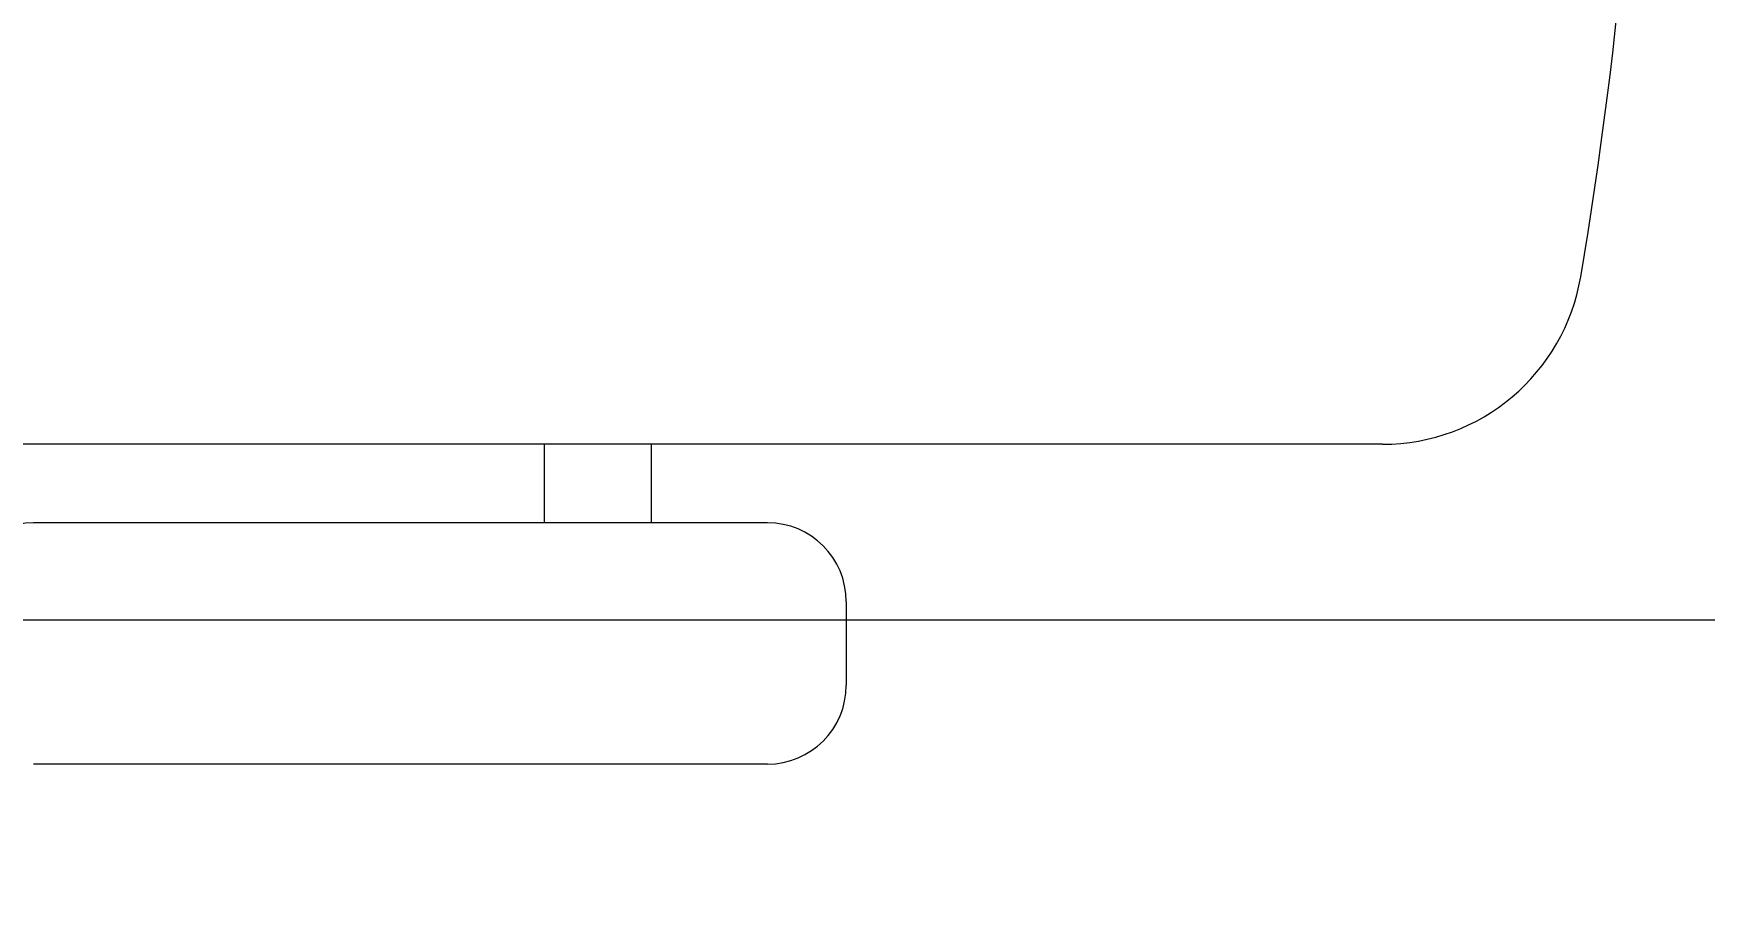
# Model space of a CAD drawing. Header units: millimetres. Extents: x -2143172 to 5255, y -610845 to 279739.
# Drawn here: x -1258887.3 to -1258471.6, y -23992 to -23773.2 of the extents above; entities that cross this region are included whole.
import ezdxf

# ---------------------------------------------------------------- set-up
doc = ezdxf.new("R2010")
doc.units = ezdxf.units.MM
doc.header["$LTSCALE"] = 30
doc.layers.get('0').update_dxf_attribs({"lineweight": 5})
for name, color, linetype, lineweight in [('LOADING', 163, 'Continuous', 5), ('NEW', 1, 'Continuous', 5), ('Title', 7, 'Continuous', 5)]:
    doc.layers.add(name, color=color, linetype=linetype, lineweight=lineweight)
doc.styles.get("Standard").update_dxf_attribs({"font": ''})
doc.styles.get('Standard').set_extended_font_data('@Arial Unicode MS')

# ---------------------------------------------------------------- blocks, each defined once
blk = doc.blocks.new('*X39')
at = {"color": 0}
for p, q in [((5, 3), (5, 3)), ((5, 3), (5, 3)), ((5, 3), (5, 3)), ((5, 3), (5, 3)), ((5, 3), (5, 3)), ((5, 3), (5, 3)), ((5, 3), (5, 3)), ((5, 3), (5, 3)), ((5, 3), (5, 3)), ((5, 3), (5, 3)), ((5, 3), (5, 3)), ((5, 3), (5, 3)), ((5, 3), (5, 3)), ((5, 3), (5, 3)), ((5, 3), (5, 3)), ((5, 3), (5, 3)), ((5, 3), (5, 3)), ((5, 3), (5, 3)), ((5, 3), (5, 3)), ((5, 3), (5, 3)), ((5, 3), (5, 3)), ((5, 3), (5, 3)), ((5, 3), (5, 3)), ((5, 3), (5, 3)), ((5, 3), (5, 3)), ((5, 3), (5, 3)), ((5, 3), (5, 3)), ((5, 3), (5, 3)), ((5, 3), (5, 3)), ((5, 3), (5, 3)), ((5, 3), (5, 3)), ((5, 3), (5, 3)), ((5, 3), (5, 3)), ((5, 3), (5, 3)), ((5, 3), (5, 3)), ((5, 3), (5, 3)), ((5, 3), (5, 3)), ((5, 3), (5, 3)), ((5, 3), (5, 3)), ((5, 3), (5, 3)), ((5, 3), (5, 3)), ((5, 3), (5, 3)), ((5, 3), (5, 3)), ((5, 3), (5, 3)), ((5, 3), (5, 3)), ((5, 3), (5, 3)), ((5, 3), (5, 3)), ((5, 3), (5, 3)), ((5, 3), (5, 3)), ((5, 3), (5, 3)), ((5, 3), (5, 3)), ((5, 3), (5, 3)), ((5, 3), (5, 3)), ((5, 3), (5, 3)), ((5, 3), (5, 3)), ((5, 3), (5, 3)), ((5, 3), (5, 3)), ((5, 3), (5, 3)), ((5, 3), (5, 3)), ((5, 3), (5, 3)), ((5, 3), (5, 3)), ((5, 3), (5, 3)), ((5, 3), (5, 3)), ((5, 3), (5, 3)), ((5, 3), (5, 3)), ((5, 3), (5, 3)), ((6, 3), (5, 3)), ((5, 3), (5, 3)), ((6, 3), (5, 3)), ((5, 3), (5, 3)), ((6, 3), (5, 3)), ((5, 3), (5, 3)), ((6, 3), (5, 3)), ((5, 3), (5, 3)), ((5, 3), (5, 3)), ((5, 3), (5, 3)), ((5, 3), (5, 3)), ((5, 3), (5, 3)), ((5, 3), (5, 3)), ((5, 3), (5, 3)), ((5, 3), (5, 3)), ((5, 3), (5, 3)), ((5, 3), (5, 3)), ((5, 3), (5, 3)), ((5, 3), (5, 3)), ((5, 3), (5, 3)), ((5, 3), (5, 3)), ((5, 3), (5, 3)), ((5, 3), (5, 3)), ((5, 3), (5, 3)), ((5, 3), (5, 3)), ((5, 3), (5, 3)), ((5, 3), (5, 3)), ((5, 3), (5, 3)), ((5, 3), (5, 3)), ((5, 3), (5, 3)), ((6, 3), (6, 3)), ((6, 3), (6, 3)), ((6, 3), (6, 3)), ((6, 3), (6, 3)), ((6, 3), (6, 3)), ((6, 3), (6, 3)), ((6, 3), (6, 3)), ((6, 3), (6, 3)), ((6, 3), (6, 3)), ((6, 3), (6, 3)), ((6, 3), (6, 3)), ((6, 3), (6, 3)), ((6, 3), (6, 3)), ((6, 3), (6, 3)), ((6, 3), (6, 3)), ((6, 3), (6, 3)), ((6, 3), (6, 3)), ((6, 3), (6, 3)), ((6, 3), (6, 3)), ((6, 3), (6, 3)), ((6, 3), (6, 3)), ((6, 3), (6, 3)), ((6, 3), (6, 3)), ((6, 3), (6, 3)), ((6, 3), (6, 3)), ((6, 3), (6, 3)), ((6, 3), (6, 3)), ((6, 3), (6, 3)), ((6, 3), (6, 3)), ((6, 3), (6, 3)), ((6, 3), (6, 3)), ((6, 3), (6, 3)), ((6, 3), (6, 3)), ((6, 3), (6, 3)), ((6, 3), (6, 3)), ((6, 3), (6, 3)), ((6, 3), (6, 3)), ((6, 3), (6, 3)), ((6, 3), (6, 3)), ((6, 3), (6, 3)), ((6, 3), (6, 3)), ((6, 3), (6, 3)), ((6, 3), (6, 3)), ((6, 3), (6, 3)), ((6, 3), (6, 3)), ((6, 3), (6, 3)), ((6, 3), (6, 3)), ((6, 3), (6, 3)), ((6, 3), (6, 3)), ((6, 3), (6, 3)), ((6, 3), (6, 3)), ((6, 3), (6, 3)), ((6, 3), (6, 3)), ((6, 3), (6, 3)), ((6, 3), (6, 3)), ((6, 3), (6, 3)), ((6, 3), (6, 3)), ((6, 3), (6, 3)), ((6, 3), (6, 3)), ((6, 3), (6, 3)), ((6, 3), (6, 3)), ((6, 3), (6, 3)), ((6, 3), (6, 3)), ((6, 3), (6, 3)), ((6, 3), (6, 3)), ((6, 3), (6, 3)), ((6, 3), (6, 3)), ((6, 3), (6, 3)), ((6, 3), (6, 3)), ((6, 3), (6, 3)), ((6, 3), (6, 3)), ((6, 3), (6, 3)), ((6, 3), (6, 3)), ((6, 3), (6, 3)), ((6, 3), (6, 3)), ((6, 3), (6, 3)), ((6, 3), (6, 3)), ((6, 3), (6, 3)), ((6, 3), (6, 3)), ((6, 3), (6, 3)), ((6, 3), (6, 3)), ((6, 3), (6, 3)), ((6, 3), (6, 3)), ((6, 3), (6, 3)), ((6, 3), (6, 3)), ((6, 3), (6, 3)), ((6, 3), (6, 3)), ((6, 3), (6, 3)), ((6, 3), (6, 3)), ((6, 3), (6, 3)), ((6, 3), (6, 3)), ((6, 3), (6, 3)), ((6, 3), (6, 3)), ((6, 3), (6, 3)), ((6, 3), (6, 3)), ((6, 3), (6, 3)), ((6, 3), (6, 3)), ((6, 3), (6, 3)), ((6, 3), (6, 3)), ((6, 3), (6, 3)), ((6, 3), (6, 3)), ((6, 3), (6, 3)), ((6, 3), (6, 3)), ((6, 3), (6, 3)), ((6, 3), (6, 3)), ((6, 3), (6, 3)), ((6, 3), (6, 3)), ((6, 3), (6, 3)), ((6, 3), (6, 3)), ((6, 3), (6, 3)), ((6, 3), (6, 3)), ((6, 3), (6, 3)), ((6, 3), (6, 3)), ((6, 3), (6, 3)), ((6, 3), (6, 3)), ((6, 3), (6, 3)), ((6, 3), (6, 3)), ((6, 3), (6, 3)), ((6, 3), (6, 3)), ((6, 3), (6, 3)), ((6, 3), (6, 3)), ((6, 3), (6, 3)), ((6, 3), (6, 3)), ((6, 3), (6, 3)), ((6, 3), (6, 3)), ((6, 3), (6, 3)), ((6, 3), (6, 3)), ((6, 3), (6, 3)), ((6, 3), (6, 3)), ((6, 3), (6, 3)), ((6, 3), (6, 3)), ((6, 3), (6, 3)), ((6, 3), (6, 3)), ((6, 3), (6, 3)), ((6, 3), (6, 3)), ((6, 3), (6, 3)), ((6, 3), (6, 3)), ((6, 3), (6, 3)), ((6, 3), (6, 3)), ((6, 3), (6, 3)), ((6, 3), (6, 3)), ((6, 3), (6, 3)), ((6, 3), (6, 3)), ((6, 3), (6, 3)), ((6, 3), (6, 3)), ((6, 3), (6, 3)), ((6, 3), (6, 3)), ((6, 3), (6, 3)), ((6, 3), (6, 3)), ((6, 3), (6, 3)), ((6, 3), (6, 3)), ((6, 3), (6, 3)), ((6, 3), (6, 3)), ((6, 3), (6, 3)), ((6, 3), (6, 3)), ((6, 3), (6, 3)), ((6, 3), (6, 3)), ((6, 3), (6, 3)), ((6, 3), (6, 3)), ((6, 3), (6, 3)), ((6, 3), (6, 3)), ((6, 3), (6, 3)), ((6, 3), (6, 3)), ((6, 3), (6, 3)), ((6, 3), (6, 3)), ((6, 3), (6, 3)), ((6, 3), (6, 3)), ((6, 3), (6, 3)), ((6, 3), (6, 3)), ((6, 3), (6, 3)), ((6, 3), (6, 3)), ((6, 3), (6, 3)), ((6, 3), (6, 3)), ((6, 3), (6, 3)), ((6, 3), (6, 3)), ((6, 3), (6, 3)), ((6, 3), (6, 3)), ((6, 3), (6, 3)), ((6, 3), (6, 3)), ((6, 3), (6, 3)), ((6, 3), (6, 3)), ((6, 3), (6, 3)), ((6, 3), (6, 3)), ((6, 3), (6, 3)), ((6, 3), (6, 3)), ((6, 3), (6, 3)), ((6, 3), (6, 3)), ((6, 3), (6, 3)), ((6, 3), (6, 3)), ((6, 3), (6, 3)), ((6, 3), (6, 3)), ((6, 3), (6, 3)), ((6, 3), (6, 3)), ((6, 3), (6, 3)), ((6, 3), (6, 3)), ((6, 3), (6, 3)), ((6, 3), (6, 3)), ((6, 3), (6, 3)), ((6, 3), (6, 3)), ((6, 3), (6, 3)), ((6, 3), (6, 3)), ((6, 3), (6, 3)), ((6, 3), (6, 3)), ((6, 3), (6, 3)), ((6, 3), (5, 3)), ((6, 3), (5, 3)), ((6, 3), (5, 3)), ((6, 3), (5, 3)), ((6, 3), (5, 3)), ((6, 3), (6, 3)), ((6, 3), (6, 3)), ((6, 3), (6, 3)), ((6, 3), (6, 3)), ((6, 3), (6, 3)), ((6, 3), (6, 3)), ((6, 3), (6, 3)), ((6, 3), (6, 3)), ((6, 3), (6, 3)), ((6, 3), (6, 3)), ((6, 3), (6, 3)), ((6, 3), (6, 3)), ((6, 3), (6, 3)), ((6, 3), (6, 3)), ((6, 3), (6, 3)), ((6, 3), (6, 3)), ((6, 3), (6, 3)), ((6, 3), (6, 3)), ((6, 3), (6, 3)), ((6, 3), (6, 3)), ((6, 3), (6, 3)), ((6, 3), (6, 3)), ((6, 3), (6, 3)), ((6, 3), (6, 3)), ((6, 3), (6, 3)), ((6, 3), (6, 3)), ((6, 3), (6, 3)), ((6, 3), (6, 3)), ((6, 3), (6, 3)), ((6, 3), (6, 3)), ((6, 3), (6, 3)), ((6, 3), (6, 3)), ((6, 3), (6, 3)), ((6, 3), (6, 3)), ((6, 3), (6, 3)), ((6, 3), (6, 3)), ((6, 3), (6, 3)), ((6, 3), (6, 3)), ((6, 3), (6, 3)), ((6, 3), (6, 3)), ((6, 3), (6, 3)), ((6, 3), (6, 3)), ((6, 3), (6, 3)), ((6, 3), (6, 3)), ((6, 3), (6, 3)), ((6, 3), (6, 3)), ((6, 3), (6, 3)), ((6, 3), (6, 3)), ((6, 3), (6, 3)), ((6, 3), (6, 3)), ((6, 3), (6, 3)), ((6, 3), (6, 3)), ((6, 3), (6, 3)), ((6, 3), (6, 3)), ((6, 3), (6, 3)), ((6, 3), (6, 3)), ((6, 3), (6, 3)), ((6, 3), (6, 3)), ((6, 3), (6, 3)), ((6, 3), (6, 3)), ((6, 3), (6, 3)), ((6, 3), (6, 3)), ((6, 3), (6, 3)), ((6, 3), (6, 3)), ((6, 3), (6, 3)), ((6, 3), (6, 3)), ((6, 3), (6, 3)), ((6, 3), (6, 3)), ((6, 3), (6, 3)), ((6, 3), (6, 3)), ((6, 3), (6, 3)), ((6, 3), (6, 3)), ((6, 3), (6, 3)), ((6, 3), (6, 3)), ((6, 3), (6, 3)), ((6, 3), (6, 3)), ((6, 3), (6, 3)), ((6, 3), (6, 3)), ((6, 3), (6, 3)), ((6, 3), (6, 3)), ((6, 3), (6, 3)), ((6, 3), (6, 3)), ((6, 3), (6, 3)), ((6, 3), (6, 3)), ((6, 3), (6, 3)), ((6, 3), (6, 3)), ((6, 3), (6, 3)), ((6, 3), (6, 3)), ((6, 3), (6, 3)), ((6, 3), (6, 3)), ((6, 3), (6, 3)), ((6, 3), (6, 3)), ((6, 3), (6, 3)), ((6, 3), (6, 3)), ((6, 3), (6, 3)), ((6, 3), (6, 3)), ((6, 3), (6, 3)), ((6, 3), (6, 3)), ((6, 3), (6, 3)), ((6, 3), (6, 3)), ((6, 3), (6, 3)), ((6, 3), (6, 3)), ((6, 3), (6, 3)), ((6, 3), (6, 3)), ((6, 3), (6, 3)), ((6, 3), (6, 3)), ((6, 3), (6, 3)), ((6, 3), (6, 3)), ((6, 3), (6, 3)), ((6, 3), (6, 3)), ((6, 3), (6, 3)), ((6, 3), (6, 3)), ((6, 3), (6, 3)), ((6, 3), (6, 3)), ((6, 3), (6, 3)), ((6, 3), (6, 3)), ((6, 3), (6, 3)), ((6, 3), (6, 3)), ((6, 3), (6, 3)), ((6, 3), (6, 3)), ((6, 3), (6, 3)), ((6, 3), (6, 3)), ((6, 3), (6, 3)), ((6, 3), (6, 3)), ((6, 3), (6, 3)), ((6, 3), (6, 3)), ((6, 3), (6, 3)), ((6, 3), (6, 3)), ((6, 3), (6, 3)), ((6, 3), (6, 3)), ((6, 3), (6, 3)), ((6, 3), (6, 3)), ((6, 3), (6, 3)), ((6, 3), (6, 3)), ((6, 3), (6, 3)), ((6, 3), (6, 3)), ((6, 3), (6, 3)), ((6, 3), (6, 3)), ((6, 3), (6, 3)), ((6, 3), (6, 3)), ((6, 3), (6, 3)), ((6, 3), (6, 3)), ((6, 3), (6, 3)), ((6, 3), (6, 3)), ((6, 3), (6, 3)), ((6, 3), (6, 3)), ((6, 3), (6, 3)), ((6, 3), (6, 3)), ((6, 3), (6, 3)), ((6, 3), (6, 3)), ((6, 3), (6, 3)), ((6, 3), (6, 3)), ((6, 3), (6, 3)), ((6, 3), (6, 3)), ((6, 3), (6, 3)), ((6, 3), (6, 3)), ((6, 3), (6, 3)), ((6, 3), (6, 3)), ((6, 3), (6, 3)), ((6, 3), (6, 3)), ((6, 3), (6, 3)), ((6, 3), (6, 3)), ((6, 3), (6, 3)), ((6, 3), (6, 3)), ((6, 3), (6, 3)), ((6, 3), (6, 3)), ((6, 3), (6, 3)), ((6, 3), (6, 3)), ((6, 3), (6, 3)), ((6, 3), (6, 3)), ((6, 3), (6, 3)), ((6, 3), (6, 3)), ((6, 3), (6, 3)), ((6, 3), (6, 3)), ((6, 3), (6, 3)), ((6, 3), (6, 3)), ((6, 3), (6, 3)), ((6, 3), (6, 3)), ((6, 3), (6, 3)), ((6, 3), (6, 3)), ((6, 3), (6, 3)), ((6, 3), (6, 3)), ((6, 3), (6, 3)), ((6, 3), (6, 3)), ((6, 3), (6, 3)), ((6, 3), (6, 3)), ((6, 3), (6, 3)), ((6, 3), (6, 3)), ((6, 3), (6, 3)), ((6, 3), (6, 3)), ((6, 3), (6, 3)), ((6, 3), (6, 3)), ((6, 3), (6, 3)), ((6, 3), (6, 3)), ((6, 3), (6, 3)), ((6, 3), (6, 3)), ((6, 3), (6, 3)), ((6, 3), (6, 3)), ((6, 3), (6, 3)), ((6, 3), (6, 3)), ((6, 3), (6, 3)), ((6, 3), (6, 3)), ((6, 3), (6, 3)), ((6, 3), (6, 3)), ((6, 3), (6, 3)), ((6, 3), (6, 3)), ((6, 3), (6, 3)), ((6, 3), (6, 3)), ((6, 3), (6, 3)), ((6, 3), (6, 3)), ((6, 3), (6, 3)), ((6, 3), (6, 3)), ((6, 3), (6, 3)), ((6, 3), (6, 3)), ((6, 3), (6, 3)), ((6, 3), (6, 3)), ((6, 3), (6, 3)), ((6, 3), (6, 3)), ((6, 3), (6, 3)), ((6, 3), (6, 3)), ((6, 3), (6, 3)), ((6, 3), (6, 3)), ((6, 3), (6, 3)), ((6, 3), (6, 3)), ((6, 3), (6, 3)), ((6, 3), (6, 3)), ((6, 3), (6, 3)), ((6, 3), (6, 3)), ((6, 3), (6, 3)), ((6, 3), (6, 3)), ((6, 3), (6, 3)), ((6, 3), (6, 3)), ((6, 3), (6, 3)), ((6, 3), (6, 3)), ((6, 3), (6, 3)), ((6, 3), (6, 3)), ((6, 3), (6, 3)), ((6, 3), (6, 3)), ((6, 3), (6, 3)), ((6, 3), (6, 3)), ((6, 3), (6, 3)), ((6, 3), (6, 3)), ((6, 3), (6, 3)), ((6, 3), (6, 3)), ((6, 3), (6, 3)), ((6, 3), (6, 3)), ((6, 3), (6, 3)), ((6, 3), (6, 3)), ((6, 3), (6, 3)), ((6, 3), (6, 3)), ((6, 3), (6, 3)), ((6, 3), (6, 3)), ((6, 3), (6, 3)), ((6, 3), (6, 3)), ((6, 3), (6, 3)), ((6, 3), (6, 3)), ((6, 3), (6, 3)), ((6, 3), (6, 3)), ((6, 3), (6, 3)), ((6, 3), (6, 3)), ((6, 3), (6, 3)), ((6, 3), (6, 3)), ((6, 3), (6, 3)), ((6, 3), (6, 3)), ((6, 3), (6, 3)), ((6, 3), (6, 3)), ((6, 3), (6, 3)), ((6, 3), (6, 3)), ((6, 3), (6, 3)), ((6, 3), (6, 3)), ((6, 3), (6, 3)), ((6, 3), (6, 3)), ((6, 3), (6, 3)), ((6, 3), (6, 3)), ((6, 3), (6, 3)), ((6, 3), (6, 3)), ((6, 3), (6, 3)), ((6, 3), (6, 3)), ((6, 3), (6, 3)), ((6, 3), (6, 3)), ((6, 3), (6, 3)), ((6, 3), (6, 3)), ((6, 3), (6, 3)), ((6, 3), (6, 3)), ((6, 3), (6, 3)), ((6, 3), (6, 3)), ((6, 3), (6, 3)), ((6, 3), (6, 3)), ((6, 3), (6, 3)), ((6, 3), (6, 3)), ((6, 3), (6, 3)), ((6, 3), (6, 3)), ((6, 3), (6, 3)), ((6, 3), (6, 3)), ((6, 3), (6, 3)), ((6, 3), (6, 3)), ((6, 3), (6, 3)), ((6, 3), (6, 3)), ((6, 3), (6, 3)), ((6, 3), (6, 3)), ((6, 3), (6, 3)), ((6, 3), (6, 3)), ((6, 3), (6, 3)), ((6, 3), (6, 3)), ((6, 3), (6, 3)), ((6, 3), (6, 3)), ((6, 3), (6, 3)), ((6, 3), (6, 3)), ((6, 3), (6, 3)), ((6, 3), (6, 3)), ((6, 3), (6, 3)), ((6, 3), (6, 3)), ((6, 3), (6, 3)), ((6, 3), (6, 3)), ((6, 3), (6, 3)), ((6, 3), (6, 3)), ((6, 3), (6, 3))]:
    blk.add_line(p, q, dxfattribs=at)
blk = doc.blocks.new('*X40')
at = {"color": 0}
for p, q in [((13, 1), (13, 1)), ((13, 1), (13, 1)), ((13, 1), (13, 1)), ((13, 1), (13, 1)), ((13, 1), (13, 1)), ((13, 1), (13, 1)), ((13, 1), (13, 1)), ((13, 1), (13, 1)), ((13, 1), (13, 1)), ((13, 1), (13, 1)), ((13, 1), (13, 1)), ((13, 1), (13, 1)), ((13, 1), (13, 1)), ((13, 1), (13, 1)), ((13, 1), (13, 1)), ((13, 1), (14, 1)), ((13, 1), (14, 1)), ((13, 1), (14, 1)), ((13, 1), (13, 1)), ((13, 1), (13, 1)), ((13, 1), (13, 1)), ((13, 1), (13, 1)), ((13, 1), (13, 1)), ((13, 1), (13, 1)), ((13, 1), (13, 1)), ((13, 1), (13, 1)), ((13, 1), (13, 1)), ((13, 1), (13, 1)), ((13, 1), (13, 1)), ((13, 1), (13, 1)), ((13, 1), (13, 1)), ((13, 1), (13, 1)), ((13, 1), (13, 1)), ((13, 1), (13, 1)), ((13, 1), (13, 1)), ((13, 1), (13, 1)), ((13, 1), (13, 1)), ((13, 1), (13, 1)), ((13, 1), (13, 1)), ((13, 1), (13, 1)), ((13, 1), (13, 1)), ((13, 1), (13, 1)), ((13, 1), (13, 1)), ((13, 1), (13, 1)), ((13, 1), (13, 1)), ((13, 1), (13, 1)), ((13, 1), (13, 1)), ((13, 1), (13, 1)), ((13, 1), (13, 1)), ((13, 1), (13, 1)), ((13, 1), (13, 1)), ((13, 1), (13, 1)), ((13, 1), (13, 1)), ((13, 1), (13, 1)), ((13, 1), (13, 1)), ((13, 1), (13, 1)), ((13, 1), (13, 1)), ((13, 1), (13, 1)), ((13, 1), (13, 1)), ((13, 1), (13, 1)), ((13, 1), (13, 1)), ((13, 1), (13, 1)), ((13, 1), (13, 1)), ((13, 1), (13, 1)), ((13, 1), (13, 1)), ((13, 1), (13, 1)), ((13, 1), (13, 1)), ((13, 1), (13, 1)), ((13, 1), (13, 1)), ((13, 1), (13, 1)), ((13, 1), (13, 1)), ((13, 1), (13, 1)), ((13, 1), (13, 1)), ((13, 1), (13, 1)), ((13, 1), (13, 1)), ((13, 1), (13, 1)), ((13, 1), (13, 1)), ((13, 1), (13, 1)), ((13, 1), (13, 1)), ((13, 1), (13, 1)), ((13, 1), (13, 1)), ((13, 1), (13, 1)), ((13, 1), (13, 1)), ((13, 1), (13, 1)), ((13, 1), (13, 1)), ((13, 1), (13, 1)), ((13, 1), (13, 1)), ((13, 1), (13, 1)), ((13, 1), (13, 1)), ((13, 1), (13, 1)), ((13, 1), (13, 1)), ((13, 1), (13, 1)), ((13, 1), (13, 1)), ((13, 1), (13, 1)), ((13, 1), (13, 1)), ((13, 1), (13, 1)), ((13, 1), (13, 1)), ((13, 1), (13, 1)), ((13, 1), (13, 1)), ((13, 1), (13, 1)), ((13, 1), (13, 1)), ((13, 1), (13, 1)), ((13, 1), (13, 1)), ((13, 1), (13, 1)), ((13, 1), (13, 1)), ((13, 1), (13, 1)), ((13, 1), (13, 1)), ((13, 1), (13, 1)), ((13, 1), (13, 1)), ((13, 1), (13, 1)), ((13, 1), (13, 1)), ((13, 1), (13, 1)), ((13, 1), (13, 1)), ((13, 1), (13, 1)), ((13, 1), (13, 1)), ((13, 1), (13, 1)), ((13, 1), (13, 1)), ((13, 1), (13, 1)), ((13, 1), (13, 1)), ((13, 1), (13, 1)), ((13, 1), (13, 1)), ((13, 1), (13, 1)), ((13, 1), (13, 1)), ((13, 1), (14, 1)), ((13, 0), (13, 0)), ((13, 0), (13, 0)), ((13, 0), (13, 0)), ((13, 0), (13, 0)), ((13, 0), (13, 0)), ((13, 0), (13, 0)), ((13, 0), (13, 0)), ((13, 0), (13, 0)), ((13, 0), (13, 0)), ((13, 0), (13, 0)), ((13, 0), (13, 0)), ((13, 0), (13, 0)), ((13, 0), (13, 0)), ((13, 0), (13, 0)), ((13, 0), (13, 0)), ((13, 0), (13, 0)), ((13, 0), (13, 0)), ((13, 0), (13, 0)), ((13, 0), (13, 0)), ((13, 0), (13, 0)), ((13, 0), (13, 0)), ((13, 0), (13, 0)), ((13, 0), (13, 0)), ((13, 0), (13, 0)), ((13, 0), (13, 0)), ((13, 0), (13, 0)), ((13, 0), (13, 0)), ((13, 0), (13, 0)), ((13, 0), (13, 0)), ((13, 0), (13, 0)), ((13, 0), (13, 0)), ((13, 0), (13, 0)), ((13, 0), (13, 0)), ((13, 0), (13, 0)), ((13, 0), (13, 0)), ((13, 0), (13, 0)), ((13, 0), (13, 0)), ((13, 0), (13, 0)), ((13, 0), (13, 0)), ((13, 0), (13, 0)), ((13, 0), (13, 0)), ((13, 0), (13, 0)), ((13, 0), (13, 0)), ((13, 0), (13, 0)), ((13, 0), (13, 0)), ((13, 0), (13, 0)), ((13, 0), (13, 0)), ((13, 0), (13, 0)), ((13, 0), (14, 0)), ((13, 0), (14, 0)), ((13, 0), (13, 0)), ((13, 0), (14, 0)), ((14, 1), (14, 1)), ((14, 1), (14, 1)), ((14, 1), (14, 1)), ((14, 1), (14, 1)), ((14, 1), (14, 1)), ((14, 1), (14, 1)), ((14, 1), (14, 1)), ((14, 1), (14, 1)), ((14, 1), (14, 1)), ((14, 1), (14, 1)), ((14, 1), (14, 1)), ((14, 1), (14, 1)), ((14, 1), (14, 1)), ((14, 1), (14, 1)), ((14, 1), (14, 1)), ((14, 1), (14, 1)), ((14, 1), (14, 1)), ((14, 1), (14, 1)), ((14, 1), (14, 1)), ((14, 1), (14, 1)), ((14, 1), (14, 1)), ((14, 1), (14, 1)), ((14, 1), (14, 1)), ((14, 1), (14, 1)), ((14, 1), (14, 1)), ((14, 1), (14, 1)), ((14, 1), (14, 1)), ((14, 1), (14, 1)), ((14, 1), (14, 1)), ((14, 1), (14, 1)), ((14, 1), (14, 1)), ((14, 1), (14, 1)), ((14, 1), (14, 1)), ((14, 1), (14, 1)), ((14, 1), (14, 1)), ((14, 1), (14, 1)), ((14, 1), (14, 1)), ((14, 1), (14, 1)), ((14, 1), (14, 1)), ((14, 1), (14, 1)), ((14, 1), (14, 1)), ((14, 1), (14, 1)), ((14, 1), (14, 1)), ((14, 1), (14, 1)), ((14, 1), (14, 1)), ((14, 1), (14, 1)), ((14, 1), (14, 1)), ((14, 1), (14, 1)), ((14, 1), (14, 1)), ((14, 1), (14, 1)), ((14, 1), (14, 1)), ((14, 1), (14, 1)), ((14, 1), (14, 1)), ((14, 1), (14, 1)), ((14, 1), (14, 1)), ((14, 1), (14, 1)), ((14, 1), (14, 1)), ((14, 1), (14, 1)), ((14, 1), (14, 1)), ((14, 1), (14, 1)), ((14, 1), (14, 1)), ((14, 1), (14, 1)), ((14, 1), (14, 1)), ((14, 1), (14, 1)), ((14, 1), (14, 1)), ((14, 1), (14, 1)), ((14, 1), (14, 1)), ((14, 1), (14, 1)), ((14, 1), (14, 1)), ((14, 1), (14, 1)), ((14, 1), (14, 1)), ((14, 1), (14, 1)), ((14, 1), (14, 1)), ((14, 1), (14, 1)), ((14, 1), (14, 1)), ((14, 1), (14, 1)), ((14, 1), (14, 1)), ((14, 1), (14, 1)), ((14, 1), (14, 1)), ((14, 1), (14, 1)), ((14, 1), (14, 1)), ((14, 1), (14, 1)), ((14, 1), (14, 1)), ((14, 1), (14, 1)), ((14, 1), (14, 1)), ((14, 1), (14, 1)), ((14, 1), (14, 1)), ((14, 1), (14, 1)), ((14, 1), (14, 1)), ((14, 1), (14, 1)), ((14, 1), (14, 1)), ((14, 1), (14, 1)), ((14, 1), (14, 1)), ((14, 1), (14, 1)), ((14, 0), (14, 0)), ((14, 0), (14, 0)), ((14, 0), (14, 0)), ((14, 0), (14, 0)), ((14, 0), (14, 0)), ((14, 0), (14, 0)), ((14, 0), (14, 0)), ((14, 0), (14, 0)), ((14, 0), (14, 0)), ((14, 0), (14, 0)), ((14, 0), (14, 0)), ((14, 0), (14, 0)), ((14, 0), (14, 0)), ((14, 0), (14, 0)), ((14, 0), (14, 0)), ((14, 0), (14, 0)), ((14, 0), (14, 0)), ((14, 0), (14, 0)), ((14, 0), (14, 0)), ((14, 0), (14, 0)), ((14, 0), (14, 0)), ((14, 0), (14, 0)), ((14, 0), (14, 0)), ((14, 0), (14, 0)), ((14, 0), (14, 0)), ((14, 0), (14, 0)), ((14, 0), (14, 0)), ((14, 0), (14, 0)), ((14, 0), (14, 0)), ((14, 0), (14, 0)), ((14, 0), (14, 0)), ((14, 0), (14, 0)), ((14, 0), (14, 0)), ((14, 0), (14, 0)), ((14, 0), (14, 0)), ((14, 0), (14, 0)), ((14, 0), (14, 0)), ((14, 0), (14, 0)), ((14, 0), (14, 0)), ((14, 0), (14, 0)), ((14, 0), (14, 0)), ((14, 0), (14, 0)), ((14, 0), (14, 0)), ((14, 0), (14, 0)), ((14, 0), (14, 0)), ((14, 0), (14, 0)), ((14, 0), (14, 0)), ((14, 0), (14, 0)), ((13, 0), (13, 0)), ((13, 0), (14, 0)), ((13, 0), (13, 0)), ((13, 0), (14, 0)), ((13, 0), (13, 0)), ((13, 0), (14, 0)), ((13, 0), (13, 0)), ((13, 0), (13, 0)), ((13, 0), (13, 0)), ((13, 0), (13, 0)), ((13, 0), (14, 0)), ((13, 0), (13, 0)), ((13, 0), (14, 0)), ((13, 0), (13, 0)), ((13, 0), (14, 0)), ((13, 0), (13, 0)), ((13, 0), (14, 0)), ((13, 0), (13, 0)), ((13, 0), (14, 0)), ((13, 0), (13, 0)), ((13, 0), (14, 0)), ((13, 0), (13, 0)), ((13, 0), (14, 0)), ((13, 0), (13, 0)), ((13, 0), (13, 0)), ((13, 0), (13, 0)), ((13, 0), (14, 0)), ((13, 0), (13, 0)), ((13, 0), (14, 0)), ((13, 0), (13, 0)), ((13, 0), (14, 0)), ((13, 0), (13, 0)), ((13, 0), (14, 0)), ((13, 0), (13, 0)), ((13, 0), (13, 0)), ((13, 0), (13, 0)), ((13, 0), (13, 0)), ((13, 0), (13, 0)), ((13, 0), (13, 0)), ((13, 0), (13, 0)), ((13, 0), (13, 0)), ((13, 0), (13, 0)), ((13, 0), (13, 0)), ((13, 0), (13, 0)), ((13, 0), (13, 0)), ((13, 0), (13, 0)), ((13, 0), (13, 0)), ((13, 0), (13, 0)), ((13, 0), (13, 0)), ((13, 0), (13, 0)), ((13, 0), (13, 0)), ((13, 0), (13, 0)), ((13, 0), (13, 0)), ((13, 0), (13, 0)), ((13, 0), (13, 0)), ((13, 0), (13, 0)), ((13, 0), (13, 0)), ((13, 0), (13, 0)), ((13, 0), (13, 0)), ((13, 0), (13, 0)), ((13, 0), (13, 0)), ((13, 0), (13, 0)), ((13, 0), (13, 0)), ((13, 0), (13, 0)), ((13, -1), (13, -1)), ((13, -1), (13, -1)), ((13, -1), (13, -1)), ((13, -1), (13, -1)), ((13, -1), (13, -1)), ((13, -1), (14, -1)), ((13, -1), (13, -1)), ((14, 0), (14, 0)), ((14, 0), (14, 0)), ((14, 0), (14, 0)), ((14, 0), (14, 0)), ((14, 0), (14, 0)), ((14, 0), (14, 0)), ((14, 0), (14, 0)), ((14, 0), (14, 0)), ((14, 0), (14, 0)), ((14, 0), (14, 0)), ((14, 0), (14, 0)), ((14, 0), (14, 0)), ((14, 0), (14, 0)), ((14, 0), (14, 0)), ((14, 0), (14, 0)), ((13, 0), (14, 0)), ((14, 0), (14, 0)), ((14, 0), (14, 0)), ((14, 0), (14, 0)), ((14, 0), (14, 0)), ((14, 0), (14, 0)), ((14, 0), (14, 0)), ((14, 0), (14, 0)), ((14, 0), (14, 0)), ((14, 0), (14, 0)), ((14, 0), (14, 0)), ((14, 0), (14, 0)), ((14, 0), (14, 0)), ((14, 0), (14, 0)), ((14, 0), (14, 0)), ((14, 0), (14, 0)), ((14, 0), (14, 0)), ((14, 0), (14, 0)), ((14, 0), (14, 0)), ((14, 0), (14, 0)), ((14, 0), (14, 0)), ((14, 0), (14, 0)), ((14, 0), (14, 0)), ((14, 0), (14, 0)), ((14, 0), (14, 0)), ((14, 0), (14, 0)), ((14, 0), (14, 0)), ((14, 0), (14, 0)), ((14, 0), (14, 0)), ((14, 0), (14, 0)), ((14, 0), (14, 0)), ((14, 0), (14, 0)), ((14, 0), (14, 0)), ((14, 0), (14, 0)), ((14, 0), (14, 0)), ((14, -1), (14, -1)), ((14, -1), (14, -1)), ((14, -1), (14, -1)), ((14, -1), (14, -1)), ((14, -1), (14, -1))]:
    blk.add_line(p, q, dxfattribs=at)
blk = doc.blocks.new('GF21018-P')
at = {"color": 0}
for p, q in [((0.22049, 0.47563), (0.22049, 0.0675)), ((0.25963, 0.34221), (0.2804, 0.34221)), ((0.24001, 0.32259), (0.24001, 0.14)), ((0.30001, 0.32259), (0.30001, 0.14)), ((0.22049, 0.29372), (0.24001, 0.29372)), ((0.22049, 0.26708), (0.24001, 0.26708))]:
    blk.add_line(p, q, dxfattribs=at)
for points in [[(0.24001, 0.29372), (0.24001, 0.29372), (0.24001, 0.29372), (0.24001, 0.29372), (0.24001, 0.29372), (0.24001, 0.29372), (0.24001, 0.29372), (0.24001, 0.29372), (0.24001, 0.29372), (0.24001, 0.29372), (0.24001, 0.29372), (0.24001, 0.29372), (0.24001, 0.29372), (0.24001, 0.29372), (0.24001, 0.29372), (0.24001, 0.29372), (0.24001, 0.29372), (0.24001, 0.29372), (0.24001, 0.29372), (0.24001, 0.29372), (0.24001, 0.29372), (0.24001, 0.29372), (0.24001, 0.29372), (0.24001, 0.29372), (0.24001, 0.29372), (0.24001, 0.29372), (0.24001, 0.29372), (0.24001, 0.29372), (0.24001, 0.29372), (0.24001, 0.29372), (0.24001, 0.29372), (0.24001, 0.29372), (0.24001, 0.29372), (0.24001, 0.29372), (0.24001, 0.29372), (0.24001, 0.29372), (0.24001, 0.29372), (0.24001, 0.29372), (0.24001, 0.29372), (0.24001, 0.29372), (0.24001, 0.29372), (0.24001, 0.29372), (0.24001, 0.29372), (0.24001, 0.29372), (0.24001, 0.29372), (0.24001, 0.29372), (0.24001, 0.29372), (0.24001, 0.29372), (0.24001, 0.29372), (0.24001, 0.29372), (0.24001, 0.29372), (0.24001, 0.29372), (0.24001, 0.29372), (0.24001, 0.29372), (0.24001, 0.29372), (0.24001, 0.29372), (0.24001, 0.29372), (0.24001, 0.29372), (0.24001, 0.29372), (0.24001, 0.29372), (0.24001, 0.29372), (0.24001, 0.29372), (0.24001, 0.29372), (0.24001, 0.29372), (0.24001, 0.29372), (0.24001, 0.29372), (0.24001, 0.29372), (0.24001, 0.29372), (0.24001, 0.29372), (0.24001, 0.29372), (0.24001, 0.29372), (0.24001, 0.29372), (0.24001, 0.29372), (0.24001, 0.29372), (0.24001, 0.29372), (0.24001, 0.29372), (0.24001, 0.29372), (0.24001, 0.29372), (0.24001, 0.29372), (0.24001, 0.29372), (0.24001, 0.29372), (0.24001, 0.29372), (0.24001, 0.29372), (0.24001, 0.29372), (0.24001, 0.29372), (0.24001, 0.29372), (0.24001, 0.29372), (0.24001, 0.29372), (0.24001, 0.29372), (0.24001, 0.29372), (0.24001, 0.29372), (0.24001, 0.29372), (0.24001, 0.29372), (0.24001, 0.29372), (0.24001, 0.29372), (0.24001, 0.29372), (0.24001, 0.29372), (0.24001, 0.29372), (0.24001, 0.29372), (0.24001, 0.29372), (0.24001, 0.29372), (0.24001, 0.29372), (0.24001, 0.29372), (0.24001, 0.29372), (0.24001, 0.29372), (0.24001, 0.29372), (0.24001, 0.29372), (0.24001, 0.29372), (0.24001, 0.29372), (0.24001, 0.29372), (0.24001, 0.29372), (0.24001, 0.29372), (0.24001, 0.29372), (0.24001, 0.29372), (0.24001, 0.29372), (0.24001, 0.29372), (0.24001, 0.29372), (0.24001, 0.29372), (0.24001, 0.29372), (0.24001, 0.29372), (0.24001, 0.29372), (0.24001, 0.29372), (0.24001, 0.29372), (0.24001, 0.29372), (0.24001, 0.29372), (0.24001, 0.29372), (0.24001, 0.29372), (0.24001, 0.29372), (0.24001, 0.29372), (0.24001, 0.29372), (0.24001, 0.29372), (0.24001, 0.29372), (0.24001, 0.29372), (0.24001, 0.29372), (0.24001, 0.29372), (0.24001, 0.29372), (0.24001, 0.29372), (0.24001, 0.29372), (0.24001, 0.29372), (0.24001, 0.29372), (0.24001, 0.29372), (0.24001, 0.29372), (0.24001, 0.29372), (0.24001, 0.29372), (0.24001, 0.29372), (0.24001, 0.29372), (0.24001, 0.29372), (0.24001, 0.29372), (0.24001, 0.29372), (0.24001, 0.29372), (0.24001, 0.29372), (0.24001, 0.29372), (0.24001, 0.29372), (0.24001, 0.29372), (0.24001, 0.29372), (0.24001, 0.29372), (0.24001, 0.29372), (0.24001, 0.29372), (0.24001, 0.29372), (0.24001, 0.29372), (0.24001, 0.29372), (0.24001, 0.29372), (0.24001, 0.29372), (0.24001, 0.29372), (0.24001, 0.29372), (0.24001, 0.29372), (0.24001, 0.29372), (0.24001, 0.29372), (0.24001, 0.29372), (0.24001, 0.29372), (0.24001, 0.29372), (0.24001, 0.29372), (0.24001, 0.29372), (0.24001, 0.29372), (0.24001, 0.29372), (0.24001, 0.29372), (0.24001, 0.29372), (0.24001, 0.29372), (0.24001, 0.29372), (0.24001, 0.29372), (0.24001, 0.29372), (0.24001, 0.29372), (0.24001, 0.29372), (0.24001, 0.29372), (0.24001, 0.29372), (0.24001, 0.29372), (0.24001, 0.29372), (0.24001, 0.29372), (0.24001, 0.29372), (0.24001, 0.29372), (0.24001, 0.29372), (0.24001, 0.29372), (0.24001, 0.29372), (0.24001, 0.29372), (0.24001, 0.29372), (0.24001, 0.29372), (0.24001, 0.29372), (0.24001, 0.29372), (0.24001, 0.29372), (0.24001, 0.29372), (0.24001, 0.29372), (0.24001, 0.29372), (0.24001, 0.29372), (0.24001, 0.29372), (0.24001, 0.29372), (0.24001, 0.29372), (0.24001, 0.29372), (0.24001, 0.29372), (0.24001, 0.29372), (0.24001, 0.29372), (0.24001, 0.29372), (0.24001, 0.29372), (0.24001, 0.29372), (0.24001, 0.29372), (0.24001, 0.29372), (0.24001, 0.29372), (0.24001, 0.29372), (0.24001, 0.29372), (0.24001, 0.29372), (0.24001, 0.29372), (0.24001, 0.29372), (0.24001, 0.29372), (0.24001, 0.29372), (0.24001, 0.29372), (0.24001, 0.29372), (0.24001, 0.29372), (0.24001, 0.29372), (0.24001, 0.29372), (0.24001, 0.29372), (0.24001, 0.29372), (0.24001, 0.29372), (0.24001, 0.29372), (0.24001, 0.29372), (0.24001, 0.29372), (0.24001, 0.29372), (0.24001, 0.29372), (0.24001, 0.29372), (0.24001, 0.29372), (0.24001, 0.29372), (0.24001, 0.29372), (0.24001, 0.29372), (0.24001, 0.29372), (0.24001, 0.29372), (0.24001, 0.29372), (0.24001, 0.29372), (0.24001, 0.29372), (0.24001, 0.29372), (0.24001, 0.29372), (0.24001, 0.29372), (0.24001, 0.29372), (0.24001, 0.29372), (0.24001, 0.29372), (0.24001, 0.29372), (0.24001, 0.29372), (0.24001, 0.29372), (0.24001, 0.29372), (0.24001, 0.29372), (0.24001, 0.29372), (0.24001, 0.29372), (0.24001, 0.29372), (0.24001, 0.29372), (0.24001, 0.29372), (0.24001, 0.29372), (0.24001, 0.29372), (0.24001, 0.29372), (0.24001, 0.29372), (0.24001, 0.29372), (0.24001, 0.29372), (0.24001, 0.29372), (0.24001, 0.29372), (0.24001, 0.29372), (0.24001, 0.29372), (0.24001, 0.29372), (0.24001, 0.29372), (0.24001, 0.29372), (0.24001, 0.29372), (0.24001, 0.29372)], [(0.24001, 0.29372), (0.24001, 0.29372), (0.24001, 0.29372), (0.24001, 0.29372), (0.24001, 0.29372), (0.24001, 0.29372), (0.24001, 0.29372), (0.24001, 0.29372), (0.24001, 0.29372), (0.24001, 0.29372), (0.24001, 0.29372), (0.24001, 0.29372), (0.24001, 0.29372), (0.24001, 0.29372), (0.24001, 0.29372), (0.24001, 0.29372), (0.24001, 0.29372), (0.24001, 0.29372), (0.24001, 0.29372), (0.24001, 0.29372), (0.24001, 0.29372), (0.24001, 0.29372), (0.24001, 0.29372), (0.24001, 0.29372), (0.24001, 0.29372), (0.24001, 0.29372), (0.24001, 0.29372), (0.24001, 0.29372), (0.24001, 0.29372), (0.24001, 0.29372), (0.24001, 0.29372), (0.24001, 0.29372), (0.24001, 0.29372), (0.24001, 0.29372), (0.24001, 0.29372), (0.24001, 0.29372), (0.24001, 0.29372), (0.24001, 0.29372), (0.24001, 0.29372), (0.24001, 0.29372), (0.24001, 0.29372), (0.24001, 0.29372), (0.24001, 0.29372), (0.24001, 0.29372), (0.24001, 0.29372), (0.24001, 0.29372), (0.24001, 0.29372), (0.24001, 0.29372), (0.24001, 0.29372), (0.24001, 0.29372), (0.24001, 0.29372), (0.24001, 0.29372), (0.24001, 0.29372), (0.24001, 0.29372), (0.24001, 0.29372), (0.24001, 0.29372), (0.24001, 0.29372), (0.24001, 0.29372), (0.24001, 0.29372), (0.24001, 0.29372), (0.24001, 0.29372), (0.24001, 0.29372), (0.24001, 0.29372), (0.24001, 0.29372), (0.24001, 0.29372), (0.24001, 0.29372), (0.24001, 0.29372), (0.24001, 0.29372), (0.24001, 0.29372), (0.24001, 0.29372), (0.24001, 0.29372), (0.24001, 0.29372), (0.24001, 0.29372), (0.24001, 0.29372), (0.24001, 0.29372), (0.24001, 0.29372), (0.24001, 0.29372), (0.24001, 0.29372), (0.24001, 0.29372), (0.24001, 0.29372), (0.24001, 0.29372), (0.24001, 0.29372), (0.24001, 0.29372), (0.24001, 0.29372), (0.24001, 0.29372), (0.24001, 0.29372), (0.24001, 0.29372), (0.24001, 0.29372), (0.24001, 0.29372), (0.24001, 0.29372), (0.24001, 0.29372), (0.24001, 0.29372), (0.24001, 0.29372), (0.24001, 0.29372), (0.24001, 0.29372), (0.24001, 0.29372), (0.24001, 0.29372), (0.24001, 0.29372), (0.24001, 0.29372), (0.24001, 0.29372), (0.24001, 0.29372), (0.24001, 0.29372), (0.24001, 0.29372), (0.24001, 0.29372), (0.24001, 0.29372), (0.24001, 0.29372), (0.24001, 0.29372), (0.24001, 0.29372), (0.24001, 0.29372), (0.24001, 0.29372), (0.24001, 0.29372), (0.24001, 0.29372), (0.24001, 0.29372), (0.24001, 0.29372), (0.24001, 0.29372), (0.24001, 0.29372), (0.24001, 0.29372), (0.24001, 0.29372), (0.24001, 0.29372), (0.24001, 0.29372), (0.24001, 0.29372), (0.24001, 0.29372), (0.24001, 0.29372), (0.24001, 0.29372), (0.24001, 0.29372), (0.24001, 0.29372), (0.24001, 0.29372), (0.24001, 0.29372), (0.24001, 0.29372), (0.24001, 0.29372), (0.24001, 0.29372), (0.24001, 0.29372), (0.24001, 0.29372), (0.24001, 0.29372), (0.24001, 0.29372), (0.24001, 0.29372), (0.24001, 0.29372), (0.24001, 0.29372), (0.24001, 0.29372), (0.24001, 0.29372), (0.24001, 0.29372), (0.24001, 0.29372), (0.24001, 0.29372), (0.24001, 0.29372), (0.24001, 0.29372), (0.24001, 0.29372), (0.24001, 0.29372), (0.24001, 0.29372), (0.24001, 0.29372), (0.24001, 0.29372), (0.24001, 0.29372), (0.24001, 0.29372), (0.24001, 0.29372), (0.24001, 0.29372), (0.24001, 0.29372), (0.24001, 0.29372), (0.24001, 0.29372), (0.24001, 0.29372), (0.24001, 0.29372), (0.24001, 0.29372), (0.24001, 0.29372), (0.24001, 0.29372), (0.24001, 0.29372), (0.24001, 0.29372), (0.24001, 0.29372), (0.24001, 0.29372), (0.24001, 0.29372), (0.24001, 0.29372), (0.24001, 0.29372), (0.24001, 0.29372), (0.24001, 0.29372), (0.24001, 0.29372), (0.24001, 0.29372), (0.24001, 0.29372), (0.24001, 0.29372), (0.24001, 0.29372), (0.24001, 0.29372), (0.24001, 0.29372), (0.24001, 0.29372), (0.24001, 0.29372), (0.24001, 0.29372), (0.24001, 0.29372), (0.24001, 0.29372), (0.24001, 0.29372), (0.24001, 0.29372), (0.24001, 0.29372), (0.24001, 0.29372), (0.24001, 0.29372), (0.24001, 0.29372), (0.24001, 0.29372), (0.24001, 0.29372), (0.24001, 0.29372), (0.24001, 0.29372), (0.24001, 0.29372), (0.24001, 0.29372), (0.24001, 0.29372), (0.24001, 0.29372), (0.24001, 0.29372), (0.24001, 0.29372), (0.24001, 0.29372), (0.24001, 0.29372), (0.24001, 0.29372), (0.24001, 0.29372), (0.24001, 0.29372), (0.24001, 0.29372), (0.24001, 0.29372), (0.24001, 0.29372), (0.24001, 0.29372), (0.24001, 0.29372), (0.24001, 0.29372), (0.24001, 0.29372), (0.24001, 0.29372), (0.24001, 0.29372), (0.24001, 0.29372), (0.24001, 0.29372), (0.24001, 0.29372), (0.24001, 0.29372), (0.24001, 0.29372), (0.24001, 0.29372)], [(0.24001, 0.29372), (0.24001, 0.29372), (0.24001, 0.29372), (0.24001, 0.29372), (0.24001, 0.29372), (0.24001, 0.29372), (0.24001, 0.29372), (0.24001, 0.29372), (0.24001, 0.29372), (0.24001, 0.29372), (0.24001, 0.29372), (0.24001, 0.29372), (0.24001, 0.29372), (0.24001, 0.29372), (0.24001, 0.29372), (0.24001, 0.29372), (0.24001, 0.29372), (0.24001, 0.29372), (0.24001, 0.29372), (0.24001, 0.29372), (0.24001, 0.29372), (0.24001, 0.29372), (0.24001, 0.29372), (0.24001, 0.29372), (0.24001, 0.29372), (0.24001, 0.29372), (0.24001, 0.29372), (0.24001, 0.29372), (0.24001, 0.29372), (0.24001, 0.29372), (0.24001, 0.29372), (0.24001, 0.29372), (0.24001, 0.29372), (0.24001, 0.29372), (0.24001, 0.29372), (0.24001, 0.29372), (0.24001, 0.29372), (0.24001, 0.29372), (0.24001, 0.29372), (0.24001, 0.29372), (0.24001, 0.29372), (0.24001, 0.29372), (0.24001, 0.29372), (0.24001, 0.29372), (0.24001, 0.29372), (0.24001, 0.29372), (0.24001, 0.29372), (0.24001, 0.29372), (0.24001, 0.29372), (0.24001, 0.29372), (0.24001, 0.29372), (0.24001, 0.29372), (0.24001, 0.29372), (0.24001, 0.29372), (0.24001, 0.29372), (0.24001, 0.29372), (0.24001, 0.29372), (0.24001, 0.29372), (0.24001, 0.29372), (0.24001, 0.29372), (0.24001, 0.29372), (0.24001, 0.29372), (0.24001, 0.29372), (0.24001, 0.29372), (0.24001, 0.29372), (0.24001, 0.29372), (0.24001, 0.29372), (0.24001, 0.29372), (0.24001, 0.29372), (0.24001, 0.29372), (0.24001, 0.29372), (0.24001, 0.29372), (0.24001, 0.29372), (0.24001, 0.29372), (0.24001, 0.29372), (0.24001, 0.29372), (0.24001, 0.29372), (0.24001, 0.29372), (0.24001, 0.29372), (0.24001, 0.29372), (0.24001, 0.29372), (0.24001, 0.29372), (0.24001, 0.29372), (0.24001, 0.29372), (0.24001, 0.29372), (0.24001, 0.29372), (0.24001, 0.29372), (0.24001, 0.29372), (0.24001, 0.29372), (0.24001, 0.29372), (0.24001, 0.29372), (0.24001, 0.29372), (0.24001, 0.29372), (0.24001, 0.29372), (0.24001, 0.29372), (0.24001, 0.29372), (0.24001, 0.29372), (0.24001, 0.29372), (0.24001, 0.29372), (0.24001, 0.29372), (0.24001, 0.29372), (0.24001, 0.29372), (0.24001, 0.29372), (0.24001, 0.29372), (0.24001, 0.29372), (0.24001, 0.29372), (0.24001, 0.29372), (0.24001, 0.29372), (0.24001, 0.29372), (0.24001, 0.29372), (0.24001, 0.29372), (0.24001, 0.29372), (0.24001, 0.29372), (0.24001, 0.29372), (0.24001, 0.29372), (0.24001, 0.29372), (0.24001, 0.29372), (0.24001, 0.29372), (0.24001, 0.29372), (0.24001, 0.29372), (0.24001, 0.29372), (0.24001, 0.29372), (0.24001, 0.29372), (0.24001, 0.29372), (0.24001, 0.29372), (0.24001, 0.29372), (0.24001, 0.29372), (0.24001, 0.29372), (0.24001, 0.29372), (0.24001, 0.29372), (0.24001, 0.29372), (0.24001, 0.29372), (0.24001, 0.29372), (0.24001, 0.29372), (0.24001, 0.29372), (0.24001, 0.29372), (0.24001, 0.29372), (0.24001, 0.29372), (0.24001, 0.29372), (0.24001, 0.29372), (0.24001, 0.29372), (0.24001, 0.29372), (0.24001, 0.29372), (0.24001, 0.29372), (0.24001, 0.29372), (0.24001, 0.29372), (0.24001, 0.29372), (0.24001, 0.29372), (0.24001, 0.29372), (0.24001, 0.29372), (0.24001, 0.29372), (0.24001, 0.29372), (0.24001, 0.29372), (0.24001, 0.29372), (0.24001, 0.29372), (0.24001, 0.29372), (0.24001, 0.29372), (0.24001, 0.29372), (0.24001, 0.29372), (0.24001, 0.29372), (0.24001, 0.29372), (0.24001, 0.29372), (0.24001, 0.29372), (0.24001, 0.29372), (0.24001, 0.29372), (0.24001, 0.29372), (0.24001, 0.29372), (0.24001, 0.29372), (0.24001, 0.29372), (0.24001, 0.29372), (0.24001, 0.29372), (0.24001, 0.29372), (0.24001, 0.29372), (0.24001, 0.29372), (0.24001, 0.29372), (0.24001, 0.29372), (0.24001, 0.29372), (0.24001, 0.29372), (0.24001, 0.29372), (0.24001, 0.29372), (0.24001, 0.29372), (0.24001, 0.29372), (0.24001, 0.29372), (0.24001, 0.29372), (0.24001, 0.29372), (0.24001, 0.29372), (0.24001, 0.29372), (0.24001, 0.29372), (0.24001, 0.29372), (0.24001, 0.29372), (0.24001, 0.29372), (0.24001, 0.29372), (0.24001, 0.29372), (0.24001, 0.29372), (0.24001, 0.29372), (0.24001, 0.29372), (0.24001, 0.29372), (0.24001, 0.29372), (0.24001, 0.29372), (0.24001, 0.29372), (0.24001, 0.29372), (0.24001, 0.29372), (0.24001, 0.29372), (0.24001, 0.29372), (0.24001, 0.29372), (0.24001, 0.29372), (0.24001, 0.29372), (0.24001, 0.29372), (0.24001, 0.29372), (0.24001, 0.29372), (0.24001, 0.29372), (0.24001, 0.29372), (0.24001, 0.29372), (0.24001, 0.29372)]]:
    blk.add_lwpolyline(points, close=True, dxfattribs=at)
for centre, radius, start, end in [((-0.0001, -0.52948), 1.06948, 80.36712, 99.63288), ((0.17049, 0.47563), 0.05, 0, 80.3671), ((0.25963, 0.32259), 0.01962, 90, 180), ((0.2804, 0.32259), 0.01962, 0, 90), ((0.25963, 0.14), 0.01962, 180, 270)]:
    blk.add_arc(centre, radius, start, end, dxfattribs=at)
at = {"layer": 'NEW', "color": 0, "linetype": 'Continuous'}
for points in [[(0.24001, 0.29372), (0.24001, 0.29372), (0.24001, 0.29372), (0.24001, 0.29372), (0.24001, 0.29372), (0.24001, 0.29372), (0.24001, 0.29372), (0.24001, 0.29372)], [(0.24001, 0.29372), (0.24001, 0.29372), (0.24001, 0.29372), (0.24001, 0.29372), (0.24001, 0.29372), (0.24001, 0.29372), (0.24001, 0.29372)], [(0.24001, 0.29372), (0.24001, 0.29372), (0.24001, 0.29372), (0.24001, 0.29372), (0.24001, 0.29372), (0.24001, 0.29372), (0.24001, 0.29372), (0.24001, 0.29372), (0.24001, 0.29372)], [(0.24001, 0.29372), (0.24001, 0.29372), (0.24001, 0.29372), (0.24001, 0.29372), (0.24001, 0.29372), (0.24001, 0.29372), (0.24001, 0.29372), (0.24001, 0.29372), (0.24001, 0.29372), (0.24001, 0.29372)], [(0.24001, 0.29372), (0.24001, 0.29372), (0.24001, 0.29372), (0.24001, 0.29372), (0.24001, 0.29372), (0.24001, 0.29372), (0.24001, 0.29372), (0.24001, 0.29372), (0.24001, 0.29372), (0.24001, 0.29372), (0.24001, 0.29372), (0.24001, 0.29372), (0.24001, 0.29372), (0.24001, 0.29372), (0.24001, 0.29372)], [(0.24001, 0.29372), (0.24001, 0.29372), (0.24001, 0.29372), (0.24001, 0.29372), (0.24001, 0.29372), (0.24001, 0.29372), (0.24001, 0.29372), (0.24001, 0.29372), (0.24001, 0.29372), (0.24001, 0.29372)], [(0.24001, 0.29372), (0.24001, 0.29372), (0.24001, 0.29372), (0.24001, 0.29372), (0.24001, 0.29372), (0.24001, 0.29372), (0.24001, 0.29372), (0.24001, 0.29372), (0.24001, 0.29372), (0.24001, 0.29372)], [(0.24001, 0.29372), (0.24001, 0.29372), (0.24001, 0.29372), (0.24001, 0.29372), (0.24001, 0.29372), (0.24001, 0.29372), (0.24001, 0.29372), (0.24001, 0.29372), (0.24001, 0.29372), (0.24001, 0.29372)], [(0.24001, 0.29372), (0.24001, 0.29372), (0.24001, 0.29372), (0.24001, 0.29372), (0.24001, 0.29372), (0.24001, 0.29372), (0.24001, 0.29372), (0.24001, 0.29372), (0.24001, 0.29372), (0.24001, 0.29372), (0.24001, 0.29372), (0.24001, 0.29372), (0.24001, 0.29372), (0.24001, 0.29372), (0.24001, 0.29372), (0.24001, 0.29372), (0.24001, 0.29372), (0.24001, 0.29372)], [(0.24001, 0.29372), (0.24001, 0.29372), (0.24001, 0.29372), (0.24001, 0.29372), (0.24001, 0.29372), (0.24001, 0.29372), (0.24001, 0.29372), (0.24001, 0.29372), (0.24001, 0.29372), (0.24001, 0.29372), (0.24001, 0.29372), (0.24001, 0.29372)], [(0.24001, 0.29372), (0.24001, 0.29372), (0.24001, 0.29372), (0.24001, 0.29372), (0.24001, 0.29372), (0.24001, 0.29372), (0.24001, 0.29372)], [(0.24001, 0.29372), (0.24001, 0.29372), (0.24001, 0.29372), (0.24001, 0.29372), (0.24001, 0.29372), (0.24001, 0.29372), (0.24001, 0.29372), (0.24001, 0.29372), (0.24001, 0.29372), (0.24001, 0.29372), (0.24001, 0.29372), (0.24001, 0.29372), (0.24001, 0.29372), (0.24001, 0.29372), (0.24001, 0.29372), (0.24001, 0.29372), (0.24001, 0.29372), (0.24001, 0.29372), (0.24001, 0.29372), (0.24001, 0.29372), (0.24001, 0.29372), (0.24001, 0.29372), (0.24001, 0.29372), (0.24001, 0.29372), (0.24001, 0.29372), (0.24001, 0.29372), (0.24001, 0.29372), (0.24001, 0.29372), (0.24001, 0.29372), (0.24001, 0.29372), (0.24001, 0.29372), (0.24001, 0.29372), (0.24001, 0.29372), (0.24001, 0.29372), (0.24001, 0.29372), (0.24001, 0.29372), (0.24001, 0.29372), (0.24001, 0.29372), (0.24001, 0.29372), (0.24001, 0.29372), (0.24001, 0.29372), (0.24001, 0.29372), (0.24001, 0.29372), (0.24001, 0.29372), (0.24001, 0.29372), (0.24001, 0.29372), (0.24001, 0.29372), (0.24001, 0.29372), (0.24001, 0.29372), (0.24001, 0.29372), (0.24001, 0.29372), (0.24001, 0.29372), (0.24001, 0.29372), (0.24001, 0.29372), (0.24001, 0.29372), (0.24001, 0.29372), (0.24001, 0.29372), (0.24001, 0.29372), (0.24001, 0.29372), (0.24001, 0.29372), (0.24001, 0.29372), (0.24001, 0.29372), (0.24001, 0.29372), (0.24001, 0.29372), (0.24001, 0.29372), (0.24001, 0.29372), (0.24001, 0.29372), (0.24001, 0.29372), (0.24001, 0.29372), (0.24001, 0.29372), (0.24001, 0.29372), (0.24001, 0.29372), (0.24001, 0.29372), (0.24001, 0.29372), (0.24001, 0.29372), (0.24001, 0.29372), (0.24001, 0.29372), (0.24001, 0.29372), (0.24001, 0.29372), (0.24001, 0.29372), (0.24001, 0.29372), (0.24001, 0.29372), (0.24001, 0.29372), (0.24001, 0.29372), (0.24001, 0.29372), (0.24001, 0.29372), (0.24001, 0.29372), (0.24001, 0.29372), (0.24001, 0.29372), (0.24001, 0.29372), (0.24001, 0.29372), (0.24001, 0.29372), (0.24001, 0.29372), (0.24001, 0.29372), (0.24001, 0.29372), (0.24001, 0.29372), (0.24001, 0.29372), (0.24001, 0.29372), (0.24001, 0.29372), (0.24001, 0.29372), (0.24001, 0.29372), (0.24001, 0.29372), (0.24001, 0.29372), (0.24001, 0.29372), (0.24001, 0.29372), (0.24001, 0.29372), (0.24001, 0.29372), (0.24001, 0.29372), (0.24001, 0.29372), (0.24001, 0.29372), (0.24001, 0.29372)], [(0.24001, 0.29372), (0.24001, 0.29372), (0.24001, 0.29372), (0.24001, 0.29372), (0.24001, 0.29372), (0.24001, 0.29372), (0.24001, 0.29372), (0.24001, 0.29372), (0.24001, 0.29372), (0.24001, 0.29372), (0.24001, 0.29372), (0.24001, 0.29372), (0.24001, 0.29372), (0.24001, 0.29372), (0.24001, 0.29372), (0.24001, 0.29372), (0.24001, 0.29372)], [(0.24001, 0.29372), (0.24001, 0.29372), (0.24001, 0.29372), (0.24001, 0.29372), (0.24001, 0.29372), (0.24001, 0.29372), (0.24001, 0.29372), (0.24001, 0.29372), (0.24001, 0.29372), (0.24001, 0.29372), (0.24001, 0.29372), (0.24001, 0.29372), (0.24001, 0.29372), (0.24001, 0.29372), (0.24001, 0.29372), (0.24001, 0.29372), (0.24001, 0.29372), (0.24001, 0.29372), (0.24001, 0.29372), (0.24001, 0.29372), (0.24001, 0.29372), (0.24001, 0.29372), (0.24001, 0.29372), (0.24001, 0.29372), (0.24001, 0.29372), (0.24001, 0.29372), (0.24001, 0.29372), (0.24001, 0.29372), (0.24001, 0.29372), (0.24001, 0.29372), (0.24001, 0.29372), (0.24001, 0.29372), (0.24001, 0.29372), (0.24001, 0.29372), (0.24001, 0.29372), (0.24001, 0.29372), (0.24001, 0.29372), (0.24001, 0.29372), (0.24001, 0.29372), (0.24001, 0.29372), (0.24001, 0.29372), (0.24001, 0.29372), (0.24001, 0.29372), (0.24001, 0.29372), (0.24001, 0.29372), (0.24001, 0.29372), (0.24001, 0.29372), (0.24001, 0.29372), (0.24001, 0.29372), (0.24001, 0.29372), (0.24001, 0.29372), (0.24001, 0.29372), (0.24001, 0.29372), (0.24001, 0.29372), (0.24001, 0.29372), (0.24001, 0.29372), (0.24001, 0.29372), (0.24001, 0.29372), (0.24001, 0.29372), (0.24001, 0.29372), (0.24001, 0.29372), (0.24001, 0.29372), (0.24001, 0.29372), (0.24001, 0.29372), (0.24001, 0.29372), (0.24001, 0.29372), (0.24001, 0.29372), (0.24001, 0.29372), (0.24001, 0.29372), (0.24001, 0.29372), (0.24001, 0.29372), (0.24001, 0.29372), (0.24001, 0.29372), (0.24001, 0.29372), (0.24001, 0.29372), (0.24001, 0.29372), (0.24001, 0.29372), (0.24001, 0.29372), (0.24001, 0.29372), (0.24001, 0.29372), (0.24001, 0.29372), (0.24001, 0.29372), (0.24001, 0.29372), (0.24001, 0.29372), (0.24001, 0.29372), (0.24001, 0.29372), (0.24001, 0.29372), (0.24001, 0.29372), (0.24001, 0.29372)], [(0.24001, 0.29372), (0.24001, 0.29372), (0.24001, 0.29372), (0.24001, 0.29372), (0.24001, 0.29372), (0.24001, 0.29372), (0.24001, 0.29372), (0.24001, 0.29372), (0.24001, 0.29372), (0.24001, 0.29372), (0.24001, 0.29372), (0.24001, 0.29372), (0.24001, 0.29372), (0.24001, 0.29372), (0.24001, 0.29372), (0.24001, 0.29372), (0.24001, 0.29372), (0.24001, 0.29372), (0.24001, 0.29372), (0.24001, 0.29372), (0.24001, 0.29372), (0.24001, 0.29372), (0.24001, 0.29372), (0.24001, 0.29372), (0.24001, 0.29372), (0.24001, 0.29372), (0.24001, 0.29372), (0.24001, 0.29372), (0.24001, 0.29372), (0.24001, 0.29372), (0.24001, 0.29372), (0.24001, 0.29372), (0.24001, 0.29372), (0.24001, 0.29372), (0.24001, 0.29372), (0.24001, 0.29372), (0.24001, 0.29372), (0.24001, 0.29372), (0.24001, 0.29372), (0.24001, 0.29372), (0.24001, 0.29372), (0.24001, 0.29372), (0.24001, 0.29372), (0.24001, 0.29372), (0.24001, 0.29372), (0.24001, 0.29372), (0.24001, 0.29372), (0.24001, 0.29372), (0.24001, 0.29372), (0.24001, 0.29372), (0.24001, 0.29372), (0.24001, 0.29372), (0.24001, 0.29372), (0.24001, 0.29372)]]:
    blk.add_lwpolyline(points, dxfattribs=at)
at = {"color": 0}
for name, xscale, yscale, zscale in [('*X39', 8.59375e-11, 8.59375e-11, 8.59375e-11), ('*X40', 5.5e-11, 5.5e-11, 5.5e-11)]:
    blk.add_blockref(name, (0.24001, 0.29372), dxfattribs=dict(at, xscale=xscale, yscale=yscale, zscale=zscale))

msp = doc.modelspace()

# ---------------------------------------------------------------- linework, layer by layer
at = {"layer": 'LOADING', "elevation": -0.11}
msp.add_lwpolyline([(-1259066.23, -23168.96), (-1259066.23, -23918.96), (-1257566.23, -23918.96), (-1257566.23, -23168.96)], close=True, dxfattribs=at)

# ---------------------------------------------------------------- block references
at = {"layer": 'LOADING', "extrusion": (-8.14545e-06, 7.42539e-07, 1), "xscale": 1000.000000000004, "yscale": 1000.000000000004, "zscale": 1000.000000000004, "rotation": 269.9985892362868}
msp.add_blockref('GF21018-P', (-1259027.31, -23654.84, 10.23), dxfattribs=at)

# ---------------------------------------------------------------- texts
at = {"layer": 'Title', "color": 3}
msp.add_text('OPD', height=6858, dxfattribs=at).set_placement((-1262925.88, -25588.37, 0.81))

doc.saveas('drawing.dxf')
